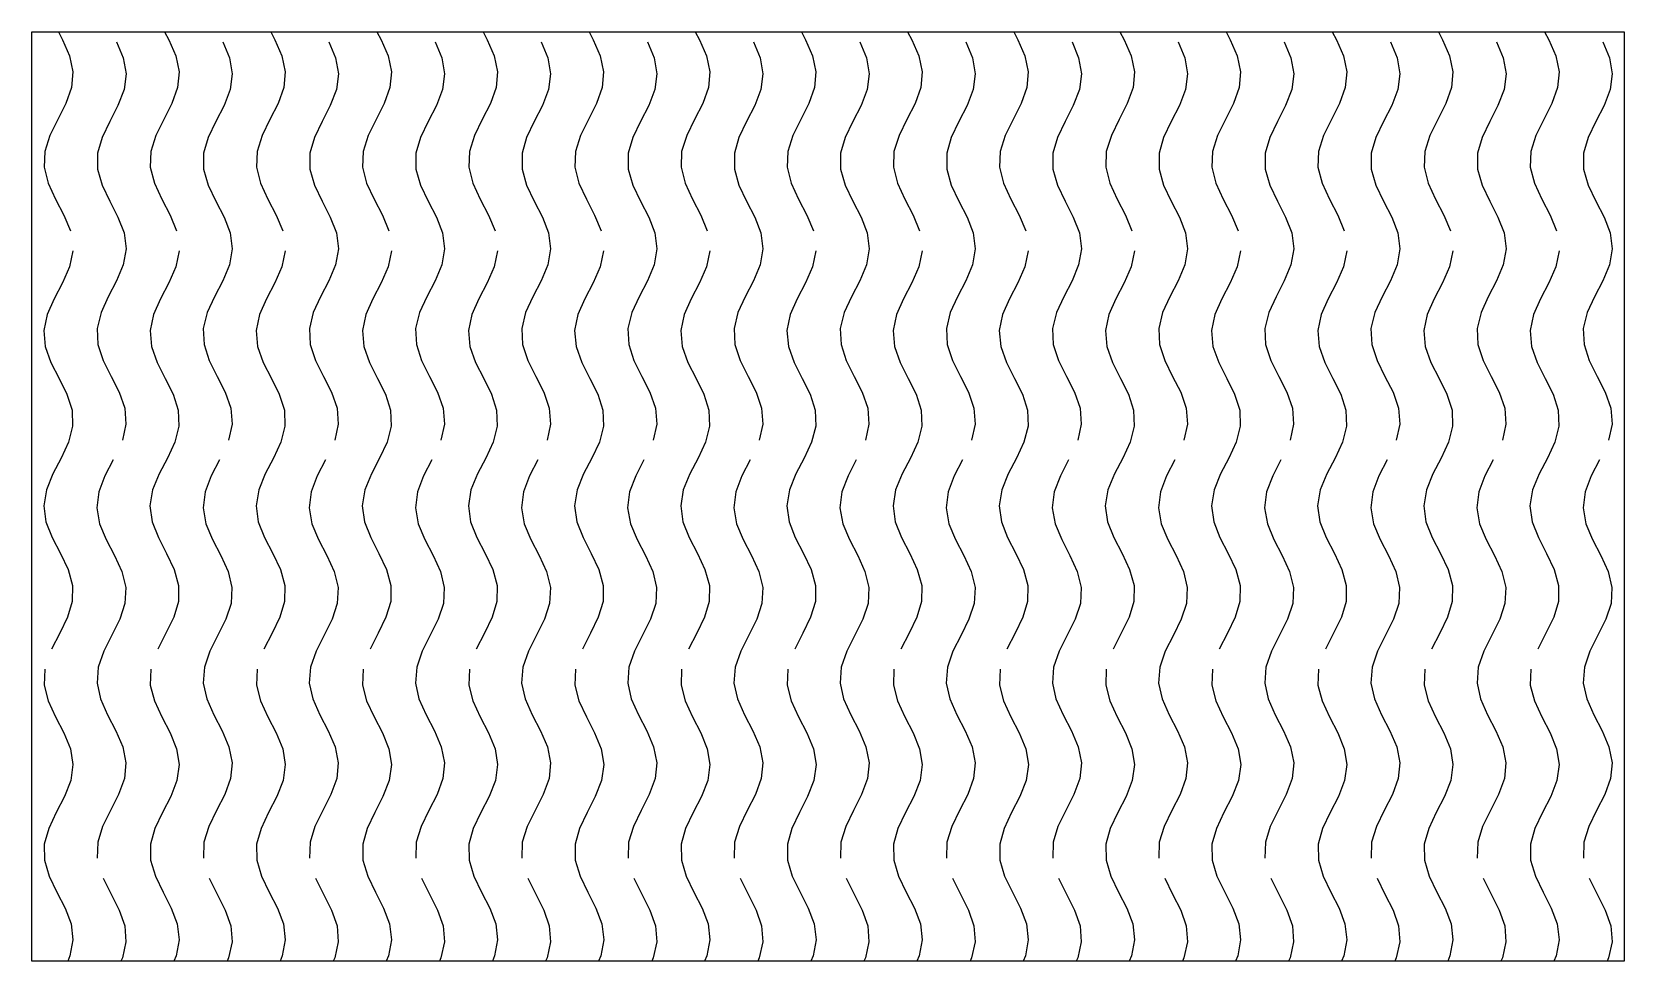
# Model space of a CAD drawing. Header units: millimetres. Extents: x 0 to 120, y 0 to 70.
import ezdxf

# ---------------------------------------------------------------- set-up
doc = ezdxf.new("R2010")
doc.units = ezdxf.units.MM
doc.layers.add('CUT', color=1, linetype='CONTINUOUS')

msp = doc.modelspace()

# ---------------------------------------------------------------- linework, layer by layer
at = {"layer": 'CUT'}
for points in [[(0, 70), (120, 70), (120, 0), (0, 0), (0, 70)], [(2, 70), (2.3145, 69.4), (2.8407, 68.2), (3.092, 67), (2.9861, 65.8), (2.5577, 64.6), (1.9469, 63.4), (1.3534, 62.2), (0.9715, 61), (0.9259, 59.8), (1.2316, 58.6), (1.7887, 57.4), (2.4148, 56.2), (2.9053, 55)], [(10, 70), (10.3145, 69.4), (10.8407, 68.2), (11.092, 67), (10.9861, 65.8), (10.5577, 64.6), (9.9469, 63.4), (9.3534, 62.2), (8.9715, 61), (8.9259, 59.8), (9.2316, 58.6), (9.7887, 57.4), (10.4148, 56.2), (10.9053, 55)], [(18, 70), (18.3145, 69.4), (18.8407, 68.2), (19.092, 67), (18.9861, 65.8), (18.5577, 64.6), (17.9469, 63.4), (17.3534, 62.2), (16.9715, 61), (16.9259, 59.8), (17.2316, 58.6), (17.7887, 57.4), (18.4148, 56.2), (18.9053, 55)], [(26, 70), (26.3145, 69.4), (26.8407, 68.2), (27.092, 67), (26.9861, 65.8), (26.5577, 64.6), (25.9469, 63.4), (25.3534, 62.2), (24.9715, 61), (24.9259, 59.8), (25.2316, 58.6), (25.7887, 57.4), (26.4148, 56.2), (26.9053, 55)], [(34, 70), (34.3145, 69.4), (34.8407, 68.2), (35.092, 67), (34.9861, 65.8), (34.5577, 64.6), (33.9469, 63.4), (33.3534, 62.2), (32.9715, 61), (32.9259, 59.8), (33.2316, 58.6), (33.7887, 57.4), (34.4148, 56.2), (34.9053, 55)], [(42, 70), (42.3145, 69.4), (42.8407, 68.2), (43.092, 67), (42.9861, 65.8), (42.5577, 64.6), (41.9469, 63.4), (41.3534, 62.2), (40.9715, 61), (40.9259, 59.8), (41.2316, 58.6), (41.7887, 57.4), (42.4148, 56.2), (42.9053, 55)], [(50, 70), (50.3145, 69.4), (50.8407, 68.2), (51.092, 67), (50.9861, 65.8), (50.5577, 64.6), (49.9469, 63.4), (49.3534, 62.2), (48.9715, 61), (48.9259, 59.8), (49.2316, 58.6), (49.7887, 57.4), (50.4148, 56.2), (50.9053, 55)], [(58, 70), (58.3145, 69.4), (58.8407, 68.2), (59.092, 67), (58.9861, 65.8), (58.5577, 64.6), (57.9469, 63.4), (57.3534, 62.2), (56.9715, 61), (56.9259, 59.8), (57.2316, 58.6), (57.7887, 57.4), (58.4148, 56.2), (58.9053, 55)], [(66, 70), (66.3145, 69.4), (66.8407, 68.2), (67.092, 67), (66.9861, 65.8), (66.5577, 64.6), (65.9469, 63.4), (65.3534, 62.2), (64.9715, 61), (64.9259, 59.8), (65.2316, 58.6), (65.7887, 57.4), (66.4148, 56.2), (66.9053, 55)], [(74, 70), (74.3145, 69.4), (74.8407, 68.2), (75.092, 67), (74.9861, 65.8), (74.5577, 64.6), (73.9469, 63.4), (73.3534, 62.2), (72.9715, 61), (72.9259, 59.8), (73.2316, 58.6), (73.7887, 57.4), (74.4148, 56.2), (74.9053, 55)], [(82, 70), (82.3145, 69.4), (82.8407, 68.2), (83.092, 67), (82.9861, 65.8), (82.5577, 64.6), (81.9469, 63.4), (81.3534, 62.2), (80.9715, 61), (80.9259, 59.8), (81.2316, 58.6), (81.7887, 57.4), (82.4148, 56.2), (82.9053, 55)], [(90, 70), (90.3145, 69.4), (90.8407, 68.2), (91.092, 67), (90.9861, 65.8), (90.5577, 64.6), (89.9469, 63.4), (89.3534, 62.2), (88.9715, 61), (88.9259, 59.8), (89.2316, 58.6), (89.7887, 57.4), (90.4148, 56.2), (90.9053, 55)], [(98, 70), (98.3145, 69.4), (98.8407, 68.2), (99.092, 67), (98.9861, 65.8), (98.5577, 64.6), (97.9469, 63.4), (97.3534, 62.2), (96.9715, 61), (96.9259, 59.8), (97.2316, 58.6), (97.7887, 57.4), (98.4148, 56.2), (98.9053, 55)], [(106, 70), (106.3145, 69.4), (106.8407, 68.2), (107.092, 67), (106.9861, 65.8), (106.5577, 64.6), (105.9469, 63.4), (105.3534, 62.2), (104.9715, 61), (104.9259, 59.8), (105.2316, 58.6), (105.7887, 57.4), (106.4148, 56.2), (106.9053, 55)], [(114, 70), (114.3145, 69.4), (114.8407, 68.2), (115.092, 67), (114.9861, 65.8), (114.5577, 64.6), (113.9469, 63.4), (113.3534, 62.2), (112.9715, 61), (112.9259, 59.8), (113.2316, 58.6), (113.7887, 57.4), (114.4148, 56.2), (114.9053, 55)], [(6.3901, 69.25), (6.8899, 68.05), (7.0987, 66.85), (6.9482, 65.65), (6.4875, 64.45), (5.8674, 63.25), (5.2907, 62.05), (4.9459, 60.85), (4.9459, 59.65), (5.2907, 58.45), (5.8674, 57.25), (6.4875, 56.05), (6.9482, 54.85), (7.0987, 53.65), (6.8899, 52.45), (6.3901, 51.25), (5.7626, 50.05), (5.2128, 48.85), (4.9205, 47.65), (4.9812, 46.45), (5.3751, 45.25), (5.9734, 44.05), (6.5804, 42.85), (6.9976, 41.65), (7.0885, 40.45), (6.8234, 39.25)], [(14.3901, 69.25), (14.8899, 68.05), (15.0987, 66.85), (14.9482, 65.65), (14.4875, 64.45), (13.8674, 63.25), (13.2907, 62.05), (12.9459, 60.85), (12.9459, 59.65), (13.2907, 58.45), (13.8674, 57.25), (14.4875, 56.05), (14.9482, 54.85), (15.0987, 53.65), (14.8899, 52.45), (14.3901, 51.25), (13.7626, 50.05), (13.2128, 48.85), (12.9205, 47.65), (12.9812, 46.45), (13.3751, 45.25), (13.9734, 44.05), (14.5804, 42.85), (14.9976, 41.65), (15.0885, 40.45), (14.8234, 39.25)], [(22.3901, 69.25), (22.8899, 68.05), (23.0987, 66.85), (22.9482, 65.65), (22.4875, 64.45), (21.8674, 63.25), (21.2907, 62.05), (20.9459, 60.85), (20.9459, 59.65), (21.2907, 58.45), (21.8674, 57.25), (22.4875, 56.05), (22.9482, 54.85), (23.0987, 53.65), (22.8899, 52.45), (22.3901, 51.25), (21.7626, 50.05), (21.2128, 48.85), (20.9205, 47.65), (20.9812, 46.45), (21.3751, 45.25), (21.9734, 44.05), (22.5804, 42.85), (22.9976, 41.65), (23.0885, 40.45), (22.8234, 39.25)], [(30.3901, 69.25), (30.8899, 68.05), (31.0987, 66.85), (30.9482, 65.65), (30.4875, 64.45), (29.8674, 63.25), (29.2907, 62.05), (28.9459, 60.85), (28.9459, 59.65), (29.2907, 58.45), (29.8674, 57.25), (30.4875, 56.05), (30.9482, 54.85), (31.0987, 53.65), (30.8899, 52.45), (30.3901, 51.25), (29.7626, 50.05), (29.2128, 48.85), (28.9205, 47.65), (28.9812, 46.45), (29.3751, 45.25), (29.9734, 44.05), (30.5804, 42.85), (30.9976, 41.65), (31.0885, 40.45), (30.8234, 39.25)], [(38.3901, 69.25), (38.8899, 68.05), (39.0987, 66.85), (38.9482, 65.65), (38.4875, 64.45), (37.8674, 63.25), (37.2907, 62.05), (36.9459, 60.85), (36.9459, 59.65), (37.2907, 58.45), (37.8674, 57.25), (38.4875, 56.05), (38.9482, 54.85), (39.0987, 53.65), (38.8899, 52.45), (38.3901, 51.25), (37.7626, 50.05), (37.2128, 48.85), (36.9205, 47.65), (36.9812, 46.45), (37.3751, 45.25), (37.9734, 44.05), (38.5804, 42.85), (38.9976, 41.65), (39.0885, 40.45), (38.8234, 39.25)], [(46.3901, 69.25), (46.8899, 68.05), (47.0987, 66.85), (46.9482, 65.65), (46.4875, 64.45), (45.8674, 63.25), (45.2907, 62.05), (44.9459, 60.85), (44.9459, 59.65), (45.2907, 58.45), (45.8674, 57.25), (46.4875, 56.05), (46.9482, 54.85), (47.0987, 53.65), (46.8899, 52.45), (46.3901, 51.25), (45.7626, 50.05), (45.2128, 48.85), (44.9205, 47.65), (44.9812, 46.45), (45.3751, 45.25), (45.9734, 44.05), (46.5804, 42.85), (46.9976, 41.65), (47.0885, 40.45), (46.8234, 39.25)], [(54.3901, 69.25), (54.8899, 68.05), (55.0987, 66.85), (54.9482, 65.65), (54.4875, 64.45), (53.8674, 63.25), (53.2907, 62.05), (52.9459, 60.85), (52.9459, 59.65), (53.2907, 58.45), (53.8674, 57.25), (54.4875, 56.05), (54.9482, 54.85), (55.0987, 53.65), (54.8899, 52.45), (54.3901, 51.25), (53.7626, 50.05), (53.2128, 48.85), (52.9205, 47.65), (52.9812, 46.45), (53.3751, 45.25), (53.9734, 44.05), (54.5804, 42.85), (54.9976, 41.65), (55.0885, 40.45), (54.8234, 39.25)], [(62.3901, 69.25), (62.8899, 68.05), (63.0987, 66.85), (62.9482, 65.65), (62.4875, 64.45), (61.8674, 63.25), (61.2907, 62.05), (60.9459, 60.85), (60.9459, 59.65), (61.2907, 58.45), (61.8674, 57.25), (62.4875, 56.05), (62.9482, 54.85), (63.0987, 53.65), (62.8899, 52.45), (62.3901, 51.25), (61.7626, 50.05), (61.2128, 48.85), (60.9205, 47.65), (60.9812, 46.45), (61.3751, 45.25), (61.9734, 44.05), (62.5804, 42.85), (62.9976, 41.65), (63.0885, 40.45), (62.8234, 39.25)], [(70.3901, 69.25), (70.8899, 68.05), (71.0987, 66.85), (70.9482, 65.65), (70.4875, 64.45), (69.8674, 63.25), (69.2907, 62.05), (68.9459, 60.85), (68.9459, 59.65), (69.2907, 58.45), (69.8674, 57.25), (70.4875, 56.05), (70.9482, 54.85), (71.0987, 53.65), (70.8899, 52.45), (70.3901, 51.25), (69.7626, 50.05), (69.2128, 48.85), (68.9205, 47.65), (68.9812, 46.45), (69.3751, 45.25), (69.9734, 44.05), (70.5804, 42.85), (70.9976, 41.65), (71.0885, 40.45), (70.8234, 39.25)], [(78.3901, 69.25), (78.8899, 68.05), (79.0987, 66.85), (78.9482, 65.65), (78.4875, 64.45), (77.8674, 63.25), (77.2907, 62.05), (76.9459, 60.85), (76.9459, 59.65), (77.2907, 58.45), (77.8674, 57.25), (78.4875, 56.05), (78.9482, 54.85), (79.0987, 53.65), (78.8899, 52.45), (78.3901, 51.25), (77.7626, 50.05), (77.2128, 48.85), (76.9205, 47.65), (76.9812, 46.45), (77.3751, 45.25), (77.9734, 44.05), (78.5804, 42.85), (78.9976, 41.65), (79.0885, 40.45), (78.8234, 39.25)], [(86.3901, 69.25), (86.8899, 68.05), (87.0987, 66.85), (86.9482, 65.65), (86.4875, 64.45), (85.8674, 63.25), (85.2907, 62.05), (84.9459, 60.85), (84.9459, 59.65), (85.2907, 58.45), (85.8674, 57.25), (86.4875, 56.05), (86.9482, 54.85), (87.0987, 53.65), (86.8899, 52.45), (86.3901, 51.25), (85.7626, 50.05), (85.2128, 48.85), (84.9205, 47.65), (84.9812, 46.45), (85.3751, 45.25), (85.9734, 44.05), (86.5804, 42.85), (86.9976, 41.65), (87.0885, 40.45), (86.8234, 39.25)], [(94.3901, 69.25), (94.8899, 68.05), (95.0987, 66.85), (94.9482, 65.65), (94.4875, 64.45), (93.8674, 63.25), (93.2907, 62.05), (92.9459, 60.85), (92.9459, 59.65), (93.2907, 58.45), (93.8674, 57.25), (94.4875, 56.05), (94.9482, 54.85), (95.0987, 53.65), (94.8899, 52.45), (94.3901, 51.25), (93.7626, 50.05), (93.2128, 48.85), (92.9205, 47.65), (92.9812, 46.45), (93.3751, 45.25), (93.9734, 44.05), (94.5804, 42.85), (94.9976, 41.65), (95.0885, 40.45), (94.8234, 39.25)], [(102.3901, 69.25), (102.8899, 68.05), (103.0987, 66.85), (102.9482, 65.65), (102.4875, 64.45), (101.8674, 63.25), (101.2907, 62.05), (100.9459, 60.85), (100.9459, 59.65), (101.2907, 58.45), (101.8674, 57.25), (102.4875, 56.05), (102.9482, 54.85), (103.0987, 53.65), (102.8899, 52.45), (102.3901, 51.25), (101.7626, 50.05), (101.2128, 48.85), (100.9205, 47.65), (100.9812, 46.45), (101.3751, 45.25), (101.9734, 44.05), (102.5804, 42.85), (102.9976, 41.65), (103.0885, 40.45), (102.8234, 39.25)], [(110.3901, 69.25), (110.8899, 68.05), (111.0987, 66.85), (110.9482, 65.65), (110.4875, 64.45), (109.8674, 63.25), (109.2907, 62.05), (108.9459, 60.85), (108.9459, 59.65), (109.2907, 58.45), (109.8674, 57.25), (110.4875, 56.05), (110.9482, 54.85), (111.0987, 53.65), (110.8899, 52.45), (110.3901, 51.25), (109.7626, 50.05), (109.2128, 48.85), (108.9205, 47.65), (108.9812, 46.45), (109.3751, 45.25), (109.9734, 44.05), (110.5804, 42.85), (110.9976, 41.65), (111.0885, 40.45), (110.8234, 39.25)], [(118.3901, 69.25), (118.8899, 68.05), (119.0987, 66.85), (118.9482, 65.65), (118.4875, 64.45), (117.8674, 63.25), (117.2907, 62.05), (116.9459, 60.85), (116.9459, 59.65), (117.2907, 58.45), (117.8674, 57.25), (118.4875, 56.05), (118.9482, 54.85), (119.0987, 53.65), (118.8899, 52.45), (118.3901, 51.25), (117.7626, 50.05), (117.2128, 48.85), (116.9205, 47.65), (116.9812, 46.45), (117.3751, 45.25), (117.9734, 44.05), (118.5804, 42.85), (118.9976, 41.65), (119.0885, 40.45), (118.8234, 39.25)], [(3.092, 53.5), (2.8407, 52.3), (2.3145, 51.1), (1.6855, 49.9), (1.1593, 48.7), (0.908, 47.5), (1.0139, 46.3), (1.4423, 45.1), (2.0531, 43.9), (2.6466, 42.7), (3.0285, 41.5), (3.0741, 40.3), (2.7684, 39.1), (2.2113, 37.9), (1.5852, 36.7), (1.0947, 35.5), (0.9003, 34.3), (1.0656, 33.1), (1.5365, 31.9), (2.1589, 30.7), (2.7294, 29.5), (3.0614, 28.3), (3.0462, 27.1), (2.6888, 25.9), (2.1062, 24.7), (1.4888, 23.5)], [(11.092, 53.5), (10.8407, 52.3), (10.3145, 51.1), (9.6855, 49.9), (9.1593, 48.7), (8.908, 47.5), (9.0139, 46.3), (9.4423, 45.1), (10.0531, 43.9), (10.6466, 42.7), (11.0285, 41.5), (11.0741, 40.3), (10.7684, 39.1), (10.2113, 37.9), (9.5852, 36.7), (9.0947, 35.5), (8.9003, 34.3), (9.0656, 33.1), (9.5365, 31.9), (10.1589, 30.7), (10.7294, 29.5), (11.0614, 28.3), (11.0462, 27.1), (10.6888, 25.9), (10.1062, 24.7), (9.4888, 23.5)], [(19.092, 53.5), (18.8407, 52.3), (18.3145, 51.1), (17.6855, 49.9), (17.1593, 48.7), (16.908, 47.5), (17.0139, 46.3), (17.4423, 45.1), (18.0531, 43.9), (18.6466, 42.7), (19.0285, 41.5), (19.0741, 40.3), (18.7684, 39.1), (18.2113, 37.9), (17.5852, 36.7), (17.0947, 35.5), (16.9003, 34.3), (17.0656, 33.1), (17.5365, 31.9), (18.1589, 30.7), (18.7294, 29.5), (19.0614, 28.3), (19.0462, 27.1), (18.6888, 25.9), (18.1062, 24.7), (17.4888, 23.5)], [(27.092, 53.5), (26.8407, 52.3), (26.3145, 51.1), (25.6855, 49.9), (25.1593, 48.7), (24.908, 47.5), (25.0139, 46.3), (25.4423, 45.1), (26.0531, 43.9), (26.6466, 42.7), (27.0285, 41.5), (27.0741, 40.3), (26.7684, 39.1), (26.2113, 37.9), (25.5852, 36.7), (25.0947, 35.5), (24.9003, 34.3), (25.0656, 33.1), (25.5365, 31.9), (26.1589, 30.7), (26.7294, 29.5), (27.0614, 28.3), (27.0462, 27.1), (26.6888, 25.9), (26.1062, 24.7), (25.4888, 23.5)], [(35.092, 53.5), (34.8407, 52.3), (34.3145, 51.1), (33.6855, 49.9), (33.1593, 48.7), (32.908, 47.5), (33.0139, 46.3), (33.4423, 45.1), (34.0531, 43.9), (34.6466, 42.7), (35.0285, 41.5), (35.0741, 40.3), (34.7684, 39.1), (34.2113, 37.9), (33.5852, 36.7), (33.0947, 35.5), (32.9003, 34.3), (33.0656, 33.1), (33.5365, 31.9), (34.1589, 30.7), (34.7294, 29.5), (35.0614, 28.3), (35.0462, 27.1), (34.6888, 25.9), (34.1062, 24.7), (33.4888, 23.5)], [(43.092, 53.5), (42.8407, 52.3), (42.3145, 51.1), (41.6855, 49.9), (41.1593, 48.7), (40.908, 47.5), (41.0139, 46.3), (41.4423, 45.1), (42.0531, 43.9), (42.6466, 42.7), (43.0285, 41.5), (43.0741, 40.3), (42.7684, 39.1), (42.2113, 37.9), (41.5852, 36.7), (41.0947, 35.5), (40.9003, 34.3), (41.0656, 33.1), (41.5365, 31.9), (42.1589, 30.7), (42.7294, 29.5), (43.0614, 28.3), (43.0462, 27.1), (42.6888, 25.9), (42.1062, 24.7), (41.4888, 23.5)], [(51.092, 53.5), (50.8407, 52.3), (50.3145, 51.1), (49.6855, 49.9), (49.1593, 48.7), (48.908, 47.5), (49.0139, 46.3), (49.4423, 45.1), (50.0531, 43.9), (50.6466, 42.7), (51.0285, 41.5), (51.0741, 40.3), (50.7684, 39.1), (50.2113, 37.9), (49.5852, 36.7), (49.0947, 35.5), (48.9003, 34.3), (49.0656, 33.1), (49.5365, 31.9), (50.1589, 30.7), (50.7294, 29.5), (51.0614, 28.3), (51.0462, 27.1), (50.6888, 25.9), (50.1062, 24.7), (49.4888, 23.5)], [(59.092, 53.5), (58.8407, 52.3), (58.3145, 51.1), (57.6855, 49.9), (57.1593, 48.7), (56.908, 47.5), (57.0139, 46.3), (57.4423, 45.1), (58.0531, 43.9), (58.6466, 42.7), (59.0285, 41.5), (59.0741, 40.3), (58.7684, 39.1), (58.2113, 37.9), (57.5852, 36.7), (57.0947, 35.5), (56.9003, 34.3), (57.0656, 33.1), (57.5365, 31.9), (58.1589, 30.7), (58.7294, 29.5), (59.0614, 28.3), (59.0462, 27.1), (58.6888, 25.9), (58.1062, 24.7), (57.4888, 23.5)], [(67.092, 53.5), (66.8407, 52.3), (66.3145, 51.1), (65.6855, 49.9), (65.1593, 48.7), (64.908, 47.5), (65.0139, 46.3), (65.4423, 45.1), (66.0531, 43.9), (66.6466, 42.7), (67.0285, 41.5), (67.0741, 40.3), (66.7684, 39.1), (66.2113, 37.9), (65.5852, 36.7), (65.0947, 35.5), (64.9003, 34.3), (65.0656, 33.1), (65.5365, 31.9), (66.1589, 30.7), (66.7294, 29.5), (67.0614, 28.3), (67.0462, 27.1), (66.6888, 25.9), (66.1062, 24.7), (65.4888, 23.5)], [(75.092, 53.5), (74.8407, 52.3), (74.3145, 51.1), (73.6855, 49.9), (73.1593, 48.7), (72.908, 47.5), (73.0139, 46.3), (73.4423, 45.1), (74.0531, 43.9), (74.6466, 42.7), (75.0285, 41.5), (75.0741, 40.3), (74.7684, 39.1), (74.2113, 37.9), (73.5852, 36.7), (73.0947, 35.5), (72.9003, 34.3), (73.0656, 33.1), (73.5365, 31.9), (74.1589, 30.7), (74.7294, 29.5), (75.0614, 28.3), (75.0462, 27.1), (74.6888, 25.9), (74.1062, 24.7), (73.4888, 23.5)], [(83.092, 53.5), (82.8407, 52.3), (82.3145, 51.1), (81.6855, 49.9), (81.1593, 48.7), (80.908, 47.5), (81.0139, 46.3), (81.4423, 45.1), (82.0531, 43.9), (82.6466, 42.7), (83.0285, 41.5), (83.0741, 40.3), (82.7684, 39.1), (82.2113, 37.9), (81.5852, 36.7), (81.0947, 35.5), (80.9003, 34.3), (81.0656, 33.1), (81.5365, 31.9), (82.1589, 30.7), (82.7294, 29.5), (83.0614, 28.3), (83.0462, 27.1), (82.6888, 25.9), (82.1062, 24.7), (81.4888, 23.5)], [(91.092, 53.5), (90.8407, 52.3), (90.3145, 51.1), (89.6855, 49.9), (89.1593, 48.7), (88.908, 47.5), (89.0139, 46.3), (89.4423, 45.1), (90.0531, 43.9), (90.6466, 42.7), (91.0285, 41.5), (91.0741, 40.3), (90.7684, 39.1), (90.2113, 37.9), (89.5852, 36.7), (89.0947, 35.5), (88.9003, 34.3), (89.0656, 33.1), (89.5365, 31.9), (90.1589, 30.7), (90.7294, 29.5), (91.0614, 28.3), (91.0462, 27.1), (90.6888, 25.9), (90.1062, 24.7), (89.4888, 23.5)], [(99.092, 53.5), (98.8407, 52.3), (98.3145, 51.1), (97.6855, 49.9), (97.1593, 48.7), (96.908, 47.5), (97.0139, 46.3), (97.4423, 45.1), (98.0531, 43.9), (98.6466, 42.7), (99.0285, 41.5), (99.0741, 40.3), (98.7684, 39.1), (98.2113, 37.9), (97.5852, 36.7), (97.0947, 35.5), (96.9003, 34.3), (97.0656, 33.1), (97.5365, 31.9), (98.1589, 30.7), (98.7294, 29.5), (99.0614, 28.3), (99.0462, 27.1), (98.6888, 25.9), (98.1062, 24.7), (97.4888, 23.5)], [(107.092, 53.5), (106.8407, 52.3), (106.3145, 51.1), (105.6855, 49.9), (105.1593, 48.7), (104.908, 47.5), (105.0139, 46.3), (105.4423, 45.1), (106.0531, 43.9), (106.6466, 42.7), (107.0285, 41.5), (107.0741, 40.3), (106.7684, 39.1), (106.2113, 37.9), (105.5852, 36.7), (105.0947, 35.5), (104.9003, 34.3), (105.0656, 33.1), (105.5365, 31.9), (106.1589, 30.7), (106.7294, 29.5), (107.0614, 28.3), (107.0462, 27.1), (106.6888, 25.9), (106.1062, 24.7), (105.4888, 23.5)], [(115.092, 53.5), (114.8407, 52.3), (114.3145, 51.1), (113.6855, 49.9), (113.1593, 48.7), (112.908, 47.5), (113.0139, 46.3), (113.4423, 45.1), (114.0531, 43.9), (114.6466, 42.7), (115.0285, 41.5), (115.0741, 40.3), (114.7684, 39.1), (114.2113, 37.9), (113.5852, 36.7), (113.0947, 35.5), (112.9003, 34.3), (113.0656, 33.1), (113.5365, 31.9), (114.1589, 30.7), (114.7294, 29.5), (115.0614, 28.3), (115.0462, 27.1), (114.6888, 25.9), (114.1062, 24.7), (113.4888, 23.5)], [(6.1326, 37.75), (5.5125, 36.55), (5.0518, 35.35), (4.9013, 34.15), (5.1101, 32.95), (5.6099, 31.75), (6.2374, 30.55), (6.7872, 29.35), (7.0795, 28.15), (7.0188, 26.95), (6.6249, 25.75), (6.0266, 24.55), (5.4196, 23.35), (5.0024, 22.15), (4.9115, 20.95), (5.1766, 19.75), (5.711, 18.55), (6.3399, 17.35), (6.8576, 16.15), (7.0949, 14.95), (6.974, 13.75), (6.5346, 12.55), (5.9203, 11.35), (5.3321, 10.15), (4.9624, 8.95), (4.932, 7.75)], [(14.1326, 37.75), (13.5125, 36.55), (13.0518, 35.35), (12.9013, 34.15), (13.1101, 32.95), (13.6099, 31.75), (14.2374, 30.55), (14.7872, 29.35), (15.0795, 28.15), (15.0188, 26.95), (14.6249, 25.75), (14.0266, 24.55), (13.4196, 23.35), (13.0024, 22.15), (12.9115, 20.95), (13.1766, 19.75), (13.711, 18.55), (14.3399, 17.35), (14.8576, 16.15), (15.0949, 14.95), (14.974, 13.75), (14.5346, 12.55), (13.9203, 11.35), (13.3321, 10.15), (12.9624, 8.95), (12.932, 7.75)], [(22.1326, 37.75), (21.5125, 36.55), (21.0518, 35.35), (20.9013, 34.15), (21.1101, 32.95), (21.6099, 31.75), (22.2374, 30.55), (22.7872, 29.35), (23.0795, 28.15), (23.0188, 26.95), (22.6249, 25.75), (22.0266, 24.55), (21.4196, 23.35), (21.0024, 22.15), (20.9115, 20.95), (21.1766, 19.75), (21.711, 18.55), (22.3399, 17.35), (22.8576, 16.15), (23.0949, 14.95), (22.974, 13.75), (22.5346, 12.55), (21.9203, 11.35), (21.3321, 10.15), (20.9624, 8.95), (20.932, 7.75)], [(30.1326, 37.75), (29.5125, 36.55), (29.0518, 35.35), (28.9013, 34.15), (29.1101, 32.95), (29.6099, 31.75), (30.2374, 30.55), (30.7872, 29.35), (31.0795, 28.15), (31.0188, 26.95), (30.6249, 25.75), (30.0266, 24.55), (29.4196, 23.35), (29.0024, 22.15), (28.9115, 20.95), (29.1766, 19.75), (29.711, 18.55), (30.3399, 17.35), (30.8576, 16.15), (31.0949, 14.95), (30.974, 13.75), (30.5346, 12.55), (29.9203, 11.35), (29.3321, 10.15), (28.9624, 8.95), (28.932, 7.75)], [(38.1326, 37.75), (37.5125, 36.55), (37.0518, 35.35), (36.9013, 34.15), (37.1101, 32.95), (37.6099, 31.75), (38.2374, 30.55), (38.7872, 29.35), (39.0795, 28.15), (39.0188, 26.95), (38.6249, 25.75), (38.0266, 24.55), (37.4196, 23.35), (37.0024, 22.15), (36.9115, 20.95), (37.1766, 19.75), (37.711, 18.55), (38.3399, 17.35), (38.8576, 16.15), (39.0949, 14.95), (38.974, 13.75), (38.5346, 12.55), (37.9203, 11.35), (37.3321, 10.15), (36.9624, 8.95), (36.932, 7.75)], [(46.1326, 37.75), (45.5125, 36.55), (45.0518, 35.35), (44.9013, 34.15), (45.1101, 32.95), (45.6099, 31.75), (46.2374, 30.55), (46.7872, 29.35), (47.0795, 28.15), (47.0188, 26.95), (46.6249, 25.75), (46.0266, 24.55), (45.4196, 23.35), (45.0024, 22.15), (44.9115, 20.95), (45.1766, 19.75), (45.711, 18.55), (46.3399, 17.35), (46.8576, 16.15), (47.0949, 14.95), (46.974, 13.75), (46.5346, 12.55), (45.9203, 11.35), (45.3321, 10.15), (44.9624, 8.95), (44.932, 7.75)], [(54.1326, 37.75), (53.5125, 36.55), (53.0518, 35.35), (52.9013, 34.15), (53.1101, 32.95), (53.6099, 31.75), (54.2374, 30.55), (54.7872, 29.35), (55.0795, 28.15), (55.0188, 26.95), (54.6249, 25.75), (54.0266, 24.55), (53.4196, 23.35), (53.0024, 22.15), (52.9115, 20.95), (53.1766, 19.75), (53.711, 18.55), (54.3399, 17.35), (54.8576, 16.15), (55.0949, 14.95), (54.974, 13.75), (54.5346, 12.55), (53.9203, 11.35), (53.3321, 10.15), (52.9624, 8.95), (52.932, 7.75)], [(62.1326, 37.75), (61.5125, 36.55), (61.0518, 35.35), (60.9013, 34.15), (61.1101, 32.95), (61.6099, 31.75), (62.2374, 30.55), (62.7872, 29.35), (63.0795, 28.15), (63.0188, 26.95), (62.6249, 25.75), (62.0266, 24.55), (61.4196, 23.35), (61.0024, 22.15), (60.9115, 20.95), (61.1766, 19.75), (61.711, 18.55), (62.3399, 17.35), (62.8576, 16.15), (63.0949, 14.95), (62.974, 13.75), (62.5346, 12.55), (61.9203, 11.35), (61.3321, 10.15), (60.9624, 8.95), (60.932, 7.75)], [(70.1326, 37.75), (69.5125, 36.55), (69.0518, 35.35), (68.9013, 34.15), (69.1101, 32.95), (69.6099, 31.75), (70.2374, 30.55), (70.7872, 29.35), (71.0795, 28.15), (71.0188, 26.95), (70.6249, 25.75), (70.0266, 24.55), (69.4196, 23.35), (69.0024, 22.15), (68.9115, 20.95), (69.1766, 19.75), (69.711, 18.55), (70.3399, 17.35), (70.8576, 16.15), (71.0949, 14.95), (70.974, 13.75), (70.5346, 12.55), (69.9203, 11.35), (69.3321, 10.15), (68.9624, 8.95), (68.932, 7.75)], [(78.1326, 37.75), (77.5125, 36.55), (77.0518, 35.35), (76.9013, 34.15), (77.1101, 32.95), (77.6099, 31.75), (78.2374, 30.55), (78.7872, 29.35), (79.0795, 28.15), (79.0188, 26.95), (78.6249, 25.75), (78.0266, 24.55), (77.4196, 23.35), (77.0024, 22.15), (76.9115, 20.95), (77.1766, 19.75), (77.711, 18.55), (78.3399, 17.35), (78.8576, 16.15), (79.0949, 14.95), (78.974, 13.75), (78.5346, 12.55), (77.9203, 11.35), (77.3321, 10.15), (76.9624, 8.95), (76.932, 7.75)], [(86.1326, 37.75), (85.5125, 36.55), (85.0518, 35.35), (84.9013, 34.15), (85.1101, 32.95), (85.6099, 31.75), (86.2374, 30.55), (86.7872, 29.35), (87.0795, 28.15), (87.0188, 26.95), (86.6249, 25.75), (86.0266, 24.55), (85.4196, 23.35), (85.0024, 22.15), (84.9115, 20.95), (85.1766, 19.75), (85.711, 18.55), (86.3399, 17.35), (86.8576, 16.15), (87.0949, 14.95), (86.974, 13.75), (86.5346, 12.55), (85.9203, 11.35), (85.3321, 10.15), (84.9624, 8.95), (84.932, 7.75)], [(94.1326, 37.75), (93.5125, 36.55), (93.0518, 35.35), (92.9013, 34.15), (93.1101, 32.95), (93.6099, 31.75), (94.2374, 30.55), (94.7872, 29.35), (95.0795, 28.15), (95.0188, 26.95), (94.6249, 25.75), (94.0266, 24.55), (93.4196, 23.35), (93.0024, 22.15), (92.9115, 20.95), (93.1766, 19.75), (93.711, 18.55), (94.3399, 17.35), (94.8576, 16.15), (95.0949, 14.95), (94.974, 13.75), (94.5346, 12.55), (93.9203, 11.35), (93.3321, 10.15), (92.9624, 8.95), (92.932, 7.75)], [(102.1326, 37.75), (101.5125, 36.55), (101.0518, 35.35), (100.9013, 34.15), (101.1101, 32.95), (101.6099, 31.75), (102.2374, 30.55), (102.7872, 29.35), (103.0795, 28.15), (103.0188, 26.95), (102.6249, 25.75), (102.0266, 24.55), (101.4196, 23.35), (101.0024, 22.15), (100.9115, 20.95), (101.1766, 19.75), (101.711, 18.55), (102.3399, 17.35), (102.8576, 16.15), (103.0949, 14.95), (102.974, 13.75), (102.5346, 12.55), (101.9203, 11.35), (101.3321, 10.15), (100.9624, 8.95), (100.932, 7.75)], [(110.1326, 37.75), (109.5125, 36.55), (109.0518, 35.35), (108.9013, 34.15), (109.1101, 32.95), (109.6099, 31.75), (110.2374, 30.55), (110.7872, 29.35), (111.0795, 28.15), (111.0188, 26.95), (110.6249, 25.75), (110.0266, 24.55), (109.4196, 23.35), (109.0024, 22.15), (108.9115, 20.95), (109.1766, 19.75), (109.711, 18.55), (110.3399, 17.35), (110.8576, 16.15), (111.0949, 14.95), (110.974, 13.75), (110.5346, 12.55), (109.9203, 11.35), (109.3321, 10.15), (108.9624, 8.95), (108.932, 7.75)], [(118.1326, 37.75), (117.5125, 36.55), (117.0518, 35.35), (116.9013, 34.15), (117.1101, 32.95), (117.6099, 31.75), (118.2374, 30.55), (118.7872, 29.35), (119.0795, 28.15), (119.0188, 26.95), (118.6249, 25.75), (118.0266, 24.55), (117.4196, 23.35), (117.0024, 22.15), (116.9115, 20.95), (117.1766, 19.75), (117.711, 18.55), (118.3399, 17.35), (118.8576, 16.15), (119.0949, 14.95), (118.974, 13.75), (118.5346, 12.55), (117.9203, 11.35), (117.3321, 10.15), (116.9624, 8.95), (116.932, 7.75)], [(0.9715, 22), (0.9259, 20.8), (1.2316, 19.6), (1.7887, 18.4), (2.4148, 17.2), (2.9053, 16), (3.0997, 14.8), (2.9344, 13.6), (2.4635, 12.4), (1.8411, 11.2), (1.2706, 10), (0.9386, 8.8), (0.9538, 7.6), (1.3112, 6.4), (1.8938, 5.2), (2.5112, 4), (2.9614, 2.8), (3.0971, 1.6), (2.874, 0.4), (2.7044, 0)], [(8.9715, 22), (8.9259, 20.8), (9.2316, 19.6), (9.7887, 18.4), (10.4148, 17.2), (10.9053, 16), (11.0997, 14.8), (10.9344, 13.6), (10.4635, 12.4), (9.8411, 11.2), (9.2706, 10), (8.9386, 8.8), (8.9538, 7.6), (9.3112, 6.4), (9.8938, 5.2), (10.5112, 4), (10.9614, 2.8), (11.0971, 1.6), (10.874, 0.4), (10.7044, 0)], [(16.9715, 22), (16.9259, 20.8), (17.2316, 19.6), (17.7887, 18.4), (18.4148, 17.2), (18.9053, 16), (19.0997, 14.8), (18.9344, 13.6), (18.4635, 12.4), (17.8411, 11.2), (17.2706, 10), (16.9386, 8.8), (16.9538, 7.6), (17.3112, 6.4), (17.8938, 5.2), (18.5112, 4), (18.9614, 2.8), (19.0971, 1.6), (18.874, 0.4), (18.7044, 0)], [(24.9715, 22), (24.9259, 20.8), (25.2316, 19.6), (25.7887, 18.4), (26.4148, 17.2), (26.9053, 16), (27.0997, 14.8), (26.9344, 13.6), (26.4635, 12.4), (25.8411, 11.2), (25.2706, 10), (24.9386, 8.8), (24.9538, 7.6), (25.3112, 6.4), (25.8938, 5.2), (26.5112, 4), (26.9614, 2.8), (27.0971, 1.6), (26.874, 0.4), (26.7044, 0)], [(32.9715, 22), (32.9259, 20.8), (33.2316, 19.6), (33.7887, 18.4), (34.4148, 17.2), (34.9053, 16), (35.0997, 14.8), (34.9344, 13.6), (34.4635, 12.4), (33.8411, 11.2), (33.2706, 10), (32.9386, 8.8), (32.9538, 7.6), (33.3112, 6.4), (33.8938, 5.2), (34.5112, 4), (34.9614, 2.8), (35.0971, 1.6), (34.874, 0.4), (34.7044, 0)], [(40.9715, 22), (40.9259, 20.8), (41.2316, 19.6), (41.7887, 18.4), (42.4148, 17.2), (42.9053, 16), (43.0997, 14.8), (42.9344, 13.6), (42.4635, 12.4), (41.8411, 11.2), (41.2706, 10), (40.9386, 8.8), (40.9538, 7.6), (41.3112, 6.4), (41.8938, 5.2), (42.5112, 4), (42.9614, 2.8), (43.0971, 1.6), (42.874, 0.4), (42.7044, 0)], [(48.9715, 22), (48.9259, 20.8), (49.2316, 19.6), (49.7887, 18.4), (50.4148, 17.2), (50.9053, 16), (51.0997, 14.8), (50.9344, 13.6), (50.4635, 12.4), (49.8411, 11.2), (49.2706, 10), (48.9386, 8.8), (48.9538, 7.6), (49.3112, 6.4), (49.8938, 5.2), (50.5112, 4), (50.9614, 2.8), (51.0971, 1.6), (50.874, 0.4), (50.7044, 0)], [(56.9715, 22), (56.9259, 20.8), (57.2316, 19.6), (57.7887, 18.4), (58.4148, 17.2), (58.9053, 16), (59.0997, 14.8), (58.9344, 13.6), (58.4635, 12.4), (57.8411, 11.2), (57.2706, 10), (56.9386, 8.8), (56.9538, 7.6), (57.3112, 6.4), (57.8938, 5.2), (58.5112, 4), (58.9614, 2.8), (59.0971, 1.6), (58.874, 0.4), (58.7044, 0)], [(64.9715, 22), (64.9259, 20.8), (65.2316, 19.6), (65.7887, 18.4), (66.4148, 17.2), (66.9053, 16), (67.0997, 14.8), (66.9344, 13.6), (66.4635, 12.4), (65.8411, 11.2), (65.2706, 10), (64.9386, 8.8), (64.9538, 7.6), (65.3112, 6.4), (65.8938, 5.2), (66.5112, 4), (66.9614, 2.8), (67.0971, 1.6), (66.874, 0.4), (66.7044, 0)], [(72.9715, 22), (72.9259, 20.8), (73.2316, 19.6), (73.7887, 18.4), (74.4148, 17.2), (74.9053, 16), (75.0997, 14.8), (74.9344, 13.6), (74.4635, 12.4), (73.8411, 11.2), (73.2706, 10), (72.9386, 8.8), (72.9538, 7.6), (73.3112, 6.4), (73.8938, 5.2), (74.5112, 4), (74.9614, 2.8), (75.0971, 1.6), (74.874, 0.4), (74.7044, 0)], [(80.9715, 22), (80.9259, 20.8), (81.2316, 19.6), (81.7887, 18.4), (82.4148, 17.2), (82.9053, 16), (83.0997, 14.8), (82.9344, 13.6), (82.4635, 12.4), (81.8411, 11.2), (81.2706, 10), (80.9386, 8.8), (80.9538, 7.6), (81.3112, 6.4), (81.8938, 5.2), (82.5112, 4), (82.9614, 2.8), (83.0971, 1.6), (82.874, 0.4), (82.7044, 0)], [(88.9715, 22), (88.9259, 20.8), (89.2316, 19.6), (89.7887, 18.4), (90.4148, 17.2), (90.9053, 16), (91.0997, 14.8), (90.9344, 13.6), (90.4635, 12.4), (89.8411, 11.2), (89.2706, 10), (88.9386, 8.8), (88.9538, 7.6), (89.3112, 6.4), (89.8938, 5.2), (90.5112, 4), (90.9614, 2.8), (91.0971, 1.6), (90.874, 0.4), (90.7044, 0)], [(96.9715, 22), (96.9259, 20.8), (97.2316, 19.6), (97.7887, 18.4), (98.4148, 17.2), (98.9053, 16), (99.0997, 14.8), (98.9344, 13.6), (98.4635, 12.4), (97.8411, 11.2), (97.2706, 10), (96.9386, 8.8), (96.9538, 7.6), (97.3112, 6.4), (97.8938, 5.2), (98.5112, 4), (98.9614, 2.8), (99.0971, 1.6), (98.874, 0.4), (98.7044, 0)], [(104.9715, 22), (104.9259, 20.8), (105.2316, 19.6), (105.7887, 18.4), (106.4148, 17.2), (106.9053, 16), (107.0997, 14.8), (106.9344, 13.6), (106.4635, 12.4), (105.8411, 11.2), (105.2706, 10), (104.9386, 8.8), (104.9538, 7.6), (105.3112, 6.4), (105.8938, 5.2), (106.5112, 4), (106.9614, 2.8), (107.0971, 1.6), (106.874, 0.4), (106.7044, 0)], [(112.9715, 22), (112.9259, 20.8), (113.2316, 19.6), (113.7887, 18.4), (114.4148, 17.2), (114.9053, 16), (115.0997, 14.8), (114.9344, 13.6), (114.4635, 12.4), (113.8411, 11.2), (113.2706, 10), (112.9386, 8.8), (112.9538, 7.6), (113.3112, 6.4), (113.8938, 5.2), (114.5112, 4), (114.9614, 2.8), (115.0971, 1.6), (114.874, 0.4), (114.7044, 0)], [(5.3751, 6.25), (5.9734, 5.05), (6.5804, 3.85), (6.9976, 2.65), (7.0885, 1.45), (6.8234, 0.25), (6.712, 0)], [(13.3751, 6.25), (13.9734, 5.05), (14.5804, 3.85), (14.9976, 2.65), (15.0885, 1.45), (14.8234, 0.25), (14.712, 0)], [(21.3751, 6.25), (21.9734, 5.05), (22.5804, 3.85), (22.9976, 2.65), (23.0885, 1.45), (22.8234, 0.25), (22.712, 0)], [(29.3751, 6.25), (29.9734, 5.05), (30.5804, 3.85), (30.9976, 2.65), (31.0885, 1.45), (30.8234, 0.25), (30.712, 0)], [(37.3751, 6.25), (37.9734, 5.05), (38.5804, 3.85), (38.9976, 2.65), (39.0885, 1.45), (38.8234, 0.25), (38.712, 0)], [(45.3751, 6.25), (45.9734, 5.05), (46.5804, 3.85), (46.9976, 2.65), (47.0885, 1.45), (46.8234, 0.25), (46.712, 0)], [(53.3751, 6.25), (53.9734, 5.05), (54.5804, 3.85), (54.9976, 2.65), (55.0885, 1.45), (54.8234, 0.25), (54.712, 0)], [(61.3751, 6.25), (61.9734, 5.05), (62.5804, 3.85), (62.9976, 2.65), (63.0885, 1.45), (62.8234, 0.25), (62.712, 0)], [(69.3751, 6.25), (69.9734, 5.05), (70.5804, 3.85), (70.9976, 2.65), (71.0885, 1.45), (70.8234, 0.25), (70.712, 0)], [(77.3751, 6.25), (77.9734, 5.05), (78.5804, 3.85), (78.9976, 2.65), (79.0885, 1.45), (78.8234, 0.25), (78.712, 0)], [(85.3751, 6.25), (85.9734, 5.05), (86.5804, 3.85), (86.9976, 2.65), (87.0885, 1.45), (86.8234, 0.25), (86.712, 0)], [(93.3751, 6.25), (93.9734, 5.05), (94.5804, 3.85), (94.9976, 2.65), (95.0885, 1.45), (94.8234, 0.25), (94.712, 0)], [(101.3751, 6.25), (101.9734, 5.05), (102.5804, 3.85), (102.9976, 2.65), (103.0885, 1.45), (102.8234, 0.25), (102.712, 0)], [(109.3751, 6.25), (109.9734, 5.05), (110.5804, 3.85), (110.9976, 2.65), (111.0885, 1.45), (110.8234, 0.25), (110.712, 0)], [(117.3751, 6.25), (117.9734, 5.05), (118.5804, 3.85), (118.9976, 2.65), (119.0885, 1.45), (118.8234, 0.25), (118.712, 0)]]:
    msp.add_lwpolyline(points, dxfattribs=at)

doc.saveas('drawing.dxf')
